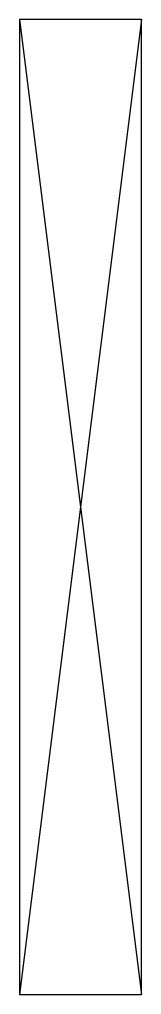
# Model space of a CAD drawing. Extents: x 860.566 to 860.629, y 1205.103 to 1205.603.
import ezdxf

# ---------------------------------------------------------------- set-up
doc = ezdxf.new("R2010")
doc.units = 0
doc.header["$LTSCALE"] = 96
doc.header["$MEASUREMENT"] = 0
doc.layers.get('0').update_dxf_attribs({"linetype": 'CONTINUOUS'})

msp = doc.modelspace()

# ---------------------------------------------------------------- linework, layer by layer
at = {"color": 8}
for p, q in [((860.56625, 1205.60286), (860.62875, 1205.10286)), ((860.62875, 1205.60286), (860.56625, 1205.10286))]:
    msp.add_line(p, q, dxfattribs=at)
for p, q in [((860.62875, 1205.60286), (860.56625, 1205.60286)), ((860.56625, 1205.60286), (860.56625, 1205.10286)), ((860.62875, 1205.10286), (860.62875, 1205.60286)), ((860.56625, 1205.10286), (860.62875, 1205.10286))]:
    msp.add_line(p, q)

doc.saveas('drawing.dxf')
